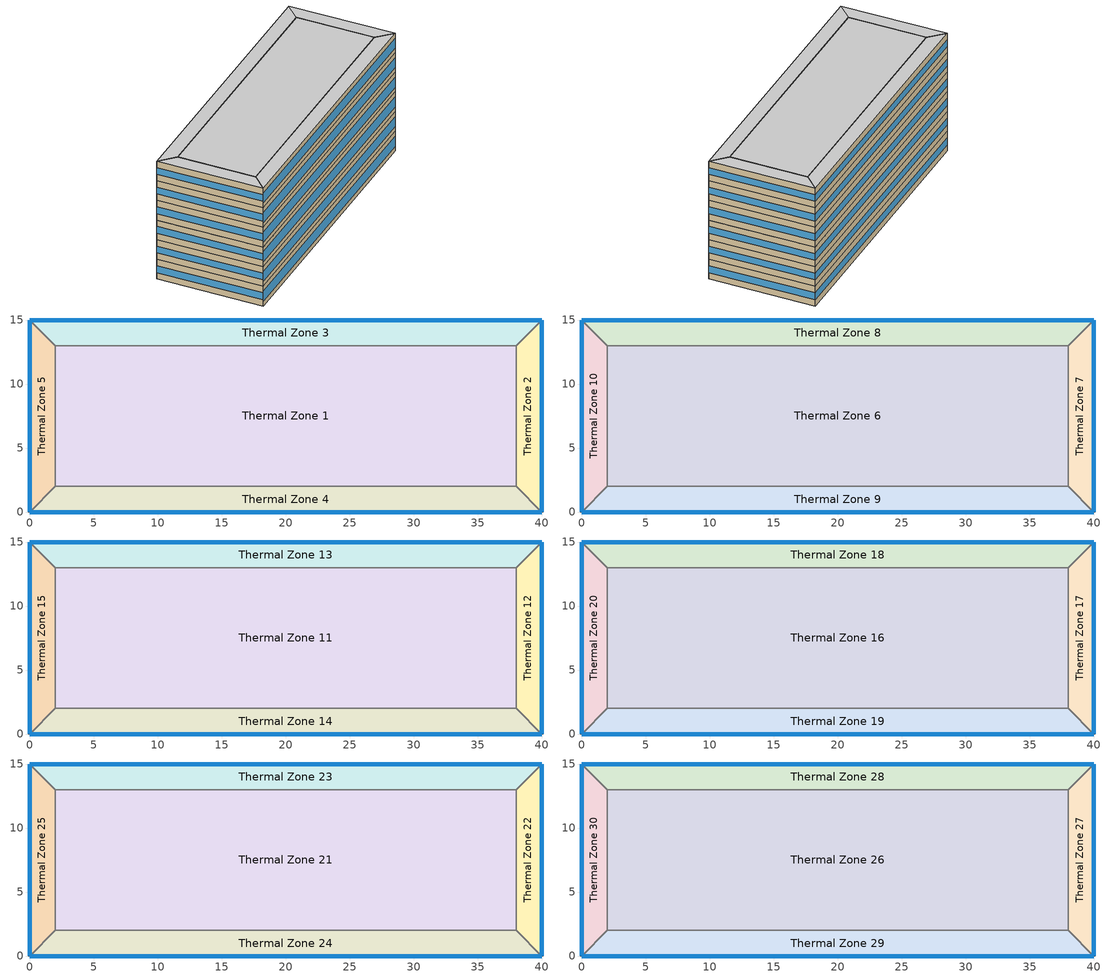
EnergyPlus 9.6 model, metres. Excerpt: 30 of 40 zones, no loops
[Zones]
Thermal Zone 1
 floor ground (ExtSlabCarpet): 2,2 2,13 38,13 38,2 z0
 wall to Thermal Zone 5 (Interior Wall): 2,13 2,2 z0:3
 wall to Thermal Zone 3 (Interior Wall): 38,13 2,13 z0:3
 wall to Thermal Zone 2 (Interior Wall): 38,2 38,13 z0:3
 wall to Thermal Zone 4 (Interior Wall): 2,2 38,2 z0:3
Thermal Zone 2
 floor ground (ExtSlabCarpet): 38,2 38,13 40,15 40,0 z0
 wall outside (Ext Wall): 40,0 40,15 z0:3
 wall to Thermal Zone 4 (Interior Wall): 38,2 40,0 z0:3
 wall to Thermal Zone 3 (Interior Wall): 40,15 38,13 z0:3
 window (Ext Window): 40,0.01 40,14.99 z0.98:2.02
Thermal Zone 3
 floor ground (ExtSlabCarpet): 2,13 0,15 40,15 38,13 z0
 wall outside (Ext Wall): 40,15 0,15 z0:3
 wall to Thermal Zone 5 (Interior Wall): 0,15 2,13 z0:3
 window (Ext Window): 39.99,15 0.01,15 z0.98:2.02
Thermal Zone 4
 floor ground (ExtSlabCarpet): 38,2 40,0 0,0 2,2 z0
 wall outside (Ext Wall): 0,0 40,0 z0:3
 wall to Thermal Zone 5 (Interior Wall): 2,2 0,0 z0:3
 window (Ext Window): 0.01,0 39.99,0 z0.75:2.25
Thermal Zone 5
 floor ground (ExtSlabCarpet): 0,15 2,13 2,2 0,0 z0
 wall outside (Ext Wall): 0,15 0,0 z0:3
 window (Ext Window): 0,14.99 0,0.01 z0.98:2.02
Thermal Zone 6
 floor to Thermal Zone 1 (Interior Floor): 2,2 2,13 38,13 38,2 z3
 wall to Thermal Zone 10 (Interior Wall): 2,13 2,2 z3:6
 wall to Thermal Zone 8 (Interior Wall): 38,13 2,13 z3:6
 wall to Thermal Zone 7 (Interior Wall): 38,2 38,13 z3:6
 wall to Thermal Zone 9 (Interior Wall): 2,2 38,2 z3:6
Thermal Zone 7
 floor to Thermal Zone 2 (Interior Floor): 38,2 38,13 40,15 40,0 z3
 wall outside (Ext Wall): 40,0 40,15 z3:6
 wall to Thermal Zone 9 (Interior Wall): 38,2 40,0 z3:6
 wall to Thermal Zone 8 (Interior Wall): 40,15 38,13 z3:6
 window (Ext Window): 40,0.01 40,14.99 z3.98:5.02
Thermal Zone 8
 floor to Thermal Zone 3 (Interior Floor): 2,13 0,15 40,15 38,13 z3
 wall outside (Ext Wall): 40,15 0,15 z3:6
 wall to Thermal Zone 10 (Interior Wall): 0,15 2,13 z3:6
 window (Ext Window): 39.99,15 0.01,15 z3.98:5.02
Thermal Zone 9
 floor to Thermal Zone 4 (Interior Floor): 38,2 40,0 0,0 2,2 z3
 wall outside (Ext Wall): 0,0 40,0 z3:6
 wall to Thermal Zone 10 (Interior Wall): 2,2 0,0 z3:6
 window (Ext Window): 0.01,0 39.99,0 z3.75:5.25
Thermal Zone 10
 floor to Thermal Zone 5 (Interior Floor): 0,15 2,13 2,2 0,0 z3
 wall outside (Ext Wall): 0,15 0,0 z3:6
 window (Ext Window): 0,14.99 0,0.01 z3.98:5.02
Thermal Zone 11
 floor to Thermal Zone 6 (Interior Floor): 2,2 2,13 38,13 38,2 z6
 wall to Thermal Zone 15 (Interior Wall): 2,13 2,2 z6:9
 wall to Thermal Zone 13 (Interior Wall): 38,13 2,13 z6:9
 wall to Thermal Zone 12 (Interior Wall): 38,2 38,13 z6:9
 wall to Thermal Zone 14 (Interior Wall): 2,2 38,2 z6:9
Thermal Zone 12
 floor to Thermal Zone 7 (Interior Floor): 38,2 38,13 40,15 40,0 z6
 wall outside (Ext Wall): 40,0 40,15 z6:9
 wall to Thermal Zone 14 (Interior Wall): 38,2 40,0 z6:9
 wall to Thermal Zone 13 (Interior Wall): 40,15 38,13 z6:9
 window (Ext Window): 40,0.01 40,14.99 z6.98:8.02
Thermal Zone 13
 floor to Thermal Zone 8 (Interior Floor): 2,13 0,15 40,15 38,13 z6
 wall outside (Ext Wall): 40,15 0,15 z6:9
 wall to Thermal Zone 15 (Interior Wall): 0,15 2,13 z6:9
 window (Ext Window): 39.99,15 0.01,15 z6.98:8.02
Thermal Zone 14
 floor to Thermal Zone 9 (Interior Floor): 38,2 40,0 0,0 2,2 z6
 wall outside (Ext Wall): 0,0 40,0 z6:9
 wall to Thermal Zone 15 (Interior Wall): 2,2 0,0 z6:9
 window (Ext Window): 0.01,0 39.99,0 z6.75:8.25
Thermal Zone 15
 floor to Thermal Zone 10 (Interior Floor): 0,15 2,13 2,2 0,0 z6
 wall outside (Ext Wall): 0,15 0,0 z6:9
 window (Ext Window): 0,14.99 0,0.01 z6.98:8.02
Thermal Zone 16
 floor to Thermal Zone 11 (Interior Floor): 2,2 2,13 38,13 38,2 z9
 wall to Thermal Zone 20 (Interior Wall): 2,13 2,2 z9:12
 wall to Thermal Zone 18 (Interior Wall): 38,13 2,13 z9:12
 wall to Thermal Zone 17 (Interior Wall): 38,2 38,13 z9:12
 wall to Thermal Zone 19 (Interior Wall): 2,2 38,2 z9:12
Thermal Zone 17
 floor to Thermal Zone 12 (Interior Floor): 38,2 38,13 40,15 40,0 z9
 wall outside (Ext Wall): 40,0 40,15 z9:12
 wall to Thermal Zone 19 (Interior Wall): 38,2 40,0 z9:12
 wall to Thermal Zone 18 (Interior Wall): 40,15 38,13 z9:12
 window (Ext Window): 40,0.01 40,14.99 z9.98:11.02
Thermal Zone 18
 floor to Thermal Zone 13 (Interior Floor): 2,13 0,15 40,15 38,13 z9
 wall outside (Ext Wall): 40,15 0,15 z9:12
 wall to Thermal Zone 20 (Interior Wall): 0,15 2,13 z9:12
 window (Ext Window): 39.99,15 0.01,15 z9.98:11.02
Thermal Zone 19
 floor to Thermal Zone 14 (Interior Floor): 38,2 40,0 0,0 2,2 z9
 wall outside (Ext Wall): 0,0 40,0 z9:12
 wall to Thermal Zone 20 (Interior Wall): 2,2 0,0 z9:12
 window (Ext Window): 0.01,0 39.99,0 z9.75:11.25
Thermal Zone 20
 floor to Thermal Zone 15 (Interior Floor): 0,15 2,13 2,2 0,0 z9
 wall outside (Ext Wall): 0,15 0,0 z9:12
 window (Ext Window): 0,14.99 0,0.01 z9.98:11.02
Thermal Zone 21
 floor to Thermal Zone 16 (Interior Floor): 2,2 2,13 38,13 38,2 z12
 wall to Thermal Zone 25 (Interior Wall): 2,13 2,2 z12:15
 wall to Thermal Zone 23 (Interior Wall): 38,13 2,13 z12:15
 wall to Thermal Zone 22 (Interior Wall): 38,2 38,13 z12:15
 wall to Thermal Zone 24 (Interior Wall): 2,2 38,2 z12:15
Thermal Zone 22
 floor to Thermal Zone 17 (Interior Floor): 38,2 38,13 40,15 40,0 z12
 wall outside (Ext Wall): 40,0 40,15 z12:15
 wall to Thermal Zone 24 (Interior Wall): 38,2 40,0 z12:15
 wall to Thermal Zone 23 (Interior Wall): 40,15 38,13 z12:15
 window (Ext Window): 40,0.01 40,14.99 z12.98:14.02
Thermal Zone 23
 floor to Thermal Zone 18 (Interior Floor): 2,13 0,15 40,15 38,13 z12
 wall outside (Ext Wall): 40,15 0,15 z12:15
 wall to Thermal Zone 25 (Interior Wall): 0,15 2,13 z12:15
 window (Ext Window): 39.99,15 0.01,15 z12.98:14.02
Thermal Zone 24
 floor to Thermal Zone 19 (Interior Floor): 38,2 40,0 0,0 2,2 z12
 wall outside (Ext Wall): 0,0 40,0 z12:15
 wall to Thermal Zone 25 (Interior Wall): 2,2 0,0 z12:15
 window (Ext Window): 0.01,0 39.99,0 z12.75:14.25
Thermal Zone 25
 floor to Thermal Zone 20 (Interior Floor): 0,15 2,13 2,2 0,0 z12
 wall outside (Ext Wall): 0,15 0,0 z12:15
 window (Ext Window): 0,14.99 0,0.01 z12.98:14.02
Thermal Zone 26
 floor to Thermal Zone 21 (Interior Floor): 2,2 2,13 38,13 38,2 z15
 wall to Thermal Zone 30 (Interior Wall): 2,13 2,2 z15:18
 wall to Thermal Zone 28 (Interior Wall): 38,13 2,13 z15:18
 wall to Thermal Zone 27 (Interior Wall): 38,2 38,13 z15:18
 wall to Thermal Zone 29 (Interior Wall): 2,2 38,2 z15:18
 ceiling to Thermal Zone 31 (Interior Ceiling): 38,2 38,13 2,13 2,2 z18
Thermal Zone 27
 floor to Thermal Zone 22 (Interior Floor): 38,2 38,13 40,15 40,0 z15
 wall outside (Ext Wall): 40,0 40,15 z15:18
 wall to Thermal Zone 29 (Interior Wall): 38,2 40,0 z15:18
 wall to Thermal Zone 28 (Interior Wall): 40,15 38,13 z15:18
 window (Ext Window): 40,0.01 40,14.99 z15.98:17.02
 ceiling to Thermal Zone 32 (Interior Ceiling): 40,0 40,15 38,13 38,2 z18
Thermal Zone 28
 floor to Thermal Zone 23 (Interior Floor): 2,13 0,15 40,15 38,13 z15
 wall outside (Ext Wall): 40,15 0,15 z15:18
 wall to Thermal Zone 30 (Interior Wall): 0,15 2,13 z15:18
 window (Ext Window): 39.99,15 0.01,15 z15.98:17.02
 ceiling to Thermal Zone 33 (Interior Ceiling): 38,13 40,15 0,15 2,13 z18
Thermal Zone 29
 floor to Thermal Zone 24 (Interior Floor): 38,2 40,0 0,0 2,2 z15
 wall outside (Ext Wall): 0,0 40,0 z15:18
 wall to Thermal Zone 30 (Interior Wall): 2,2 0,0 z15:18
 window (Ext Window): 0.01,0 39.99,0 z15.75:17.25
 ceiling to Thermal Zone 34 (Interior Ceiling): 2,2 0,0 40,0 38,2 z18
Thermal Zone 30
 floor to Thermal Zone 25 (Interior Floor): 0,15 2,13 2,2 0,0 z15
 wall outside (Ext Wall): 0,15 0,0 z15:18
 window (Ext Window): 0,14.99 0,0.01 z15.98:17.02
 ceiling to Thermal Zone 35 (Interior Ceiling): 0,0 2,2 2,13 0,15 z18
[Building]
Building 1: North Axis {deg}=-0
[Site:Location]
Washington Dc Dulles IntL Ar: Latitude {deg}=38.98; Longitude {deg}=-77.47; Time Zone {hr}=-5; Elevation {m}=82
[SizingPeriod:DesignDay] Month=7; Day of Month=21; Day Type=SummerDesignDay; Daily Dry-Bulb Temperature Range {deltaC}=14.4; Dry-Bulb Temperature Range Modifier Type=DefaultMultipliers; Barometric Pressure {Pa}=86790; Wind Speed {m/s}=5; Wind Direction {deg}=340; Rain Indicator=No; Snow Indicator=No; Daylight Saving Time Indicator=No; Solar Model Indicator=ASHRAETau; ASHRAE Clear Sky Optical Depth for Beam Irradiance (taub)=0.339; ASHRAE Clear Sky Optical Depth for Diffuse Irradiance (taud)=2.366; Begin Environment Reset Mode=FullResetAtBeginEnvironment
Name | Maximum Dry-Bulb Temperature {C} | Humidity Condition Type | Wetbulb or DewPoint at Maximum Dry-Bulb {C} | Enthalpy at Maximum Dry-Bulb {J/kg}
SALT-LAKE-CITY-IAP Ann Clg .4% Condns DB=>MWB | 36.5 | Wetbulb | 17.1
SALT-LAKE-CITY-IAP Ann Clg .4% Condns DP=>MDB | 22.5 | Dewpoint | 15.6
SALT-LAKE-CITY-IAP Ann Clg .4% Condns Enth=>MDB | 30.8 | Enthalpy |  | 59300
SALT-LAKE-CITY-IAP Ann Clg .4% Condns WB=>MDB | 31.2 | Wetbulb | 19
[Material] Thermal Absorptance=0.9
Name | Roughness | Thickness m | Conductivity W/m-K | Density kg/m3 | Specific Heat J/kg-K | Solar Absorptance | Visible Absorptance
wall gypsum | MediumSmooth | 0.2 | 0.16 | 800 | 1090 | 0.4 | 0.4
Wall Insulation [38] | MediumRough | 0.1693 | 0.049 | 265 | 836.8 | 0.7 | 0.7
F16 Acoustic tile | MediumSmooth | 0.0191 | 0.06 | 368 | 590 | 0.3 | 0.3
M11 100mm lightweight concrete | MediumRough | 0.1016 | 0.53 | 1280 | 840 | 0.5 | 0.5
MAT-CC05 4 HW CONCRETE | Rough | 0.1016 | 1.311 | 2240 | 836.8 | 0.85 | 0.85
G01a 19mm gypsum board | MediumSmooth | 0.019 | 0.16 | 800 | 1090 | 0.4 | 0.4
[Material:AirGap]
Name | Thermal Resistance m2-K/W
F04 Wall air space resistance | 0.15
F05 Ceiling air space resistance | 0.18
[Material:NoMass]
CP02 CARPET PAD: Roughness=Smooth; Thermal Resistance m2-K/W=0.1; Thermal Absorptance=0.9; Solar Absorptance=0.8; Visible Absorptance=0.8
[WindowMaterial:SimpleGlazingSystem]
Window Material Simple Glazing System: U-Factor W/m2-K=1.8; Solar Heat Gain Coefficient=0.4
[Construction]
Ext Wall: wall gypsum, Wall Insulation [38]
Ext Window: Window Material Simple Glazing System
ExtSlabCarpet: MAT-CC05 4 HW CONCRETE, CP02 CARPET PAD
Interior Ceiling: M11 100mm lightweight concrete, F05 Ceiling air space resistance, F16 Acoustic tile
Interior Floor: F16 Acoustic tile, F05 Ceiling air space resistance, M11 100mm lightweight concrete
Interior Wall: G01a 19mm gypsum board, F04 Wall air space resistance, G01a 19mm gypsum board
[Zone]
Thermal Zone 1; Thermal Zone 2; Thermal Zone 3; Thermal Zone 4; Thermal Zone 5: 0, 0, 0, 0, , 1, , , , , , Yes
Thermal Zone 6; Thermal Zone 7; Thermal Zone 8; Thermal Zone 9; Thermal Zone 10: 0, 0, 0, 3, , 1, , , , , , Yes
Thermal Zone 11; Thermal Zone 12; Thermal Zone 13; Thermal Zone 14; Thermal Zone 15: 0, 0, 0, 6, , 1, , , , , , Yes
Thermal Zone 16; Thermal Zone 17; Thermal Zone 18; Thermal Zone 19; Thermal Zone 20: 0, 0, 0, 9, , 1, , , , , , Yes
Thermal Zone 21; Thermal Zone 22; Thermal Zone 23; Thermal Zone 24; Thermal Zone 25: 0, 0, 0, 12, , 1, , , , , , Yes
Thermal Zone 26; Thermal Zone 27; Thermal Zone 28; Thermal Zone 29; Thermal Zone 30: 0, 0, 0, 15, , 1, , , , , , Yes
[AvailabilityManager:Scheduled] Schedule=Always On Discrete
Packaged Rooftop Air Conditioner 1 Availability Manager; Air Loop HVAC Outdoor Air System 1 Availability Manager
[Schedule:Constant]
Always On Discrete: Hourly Value=1
